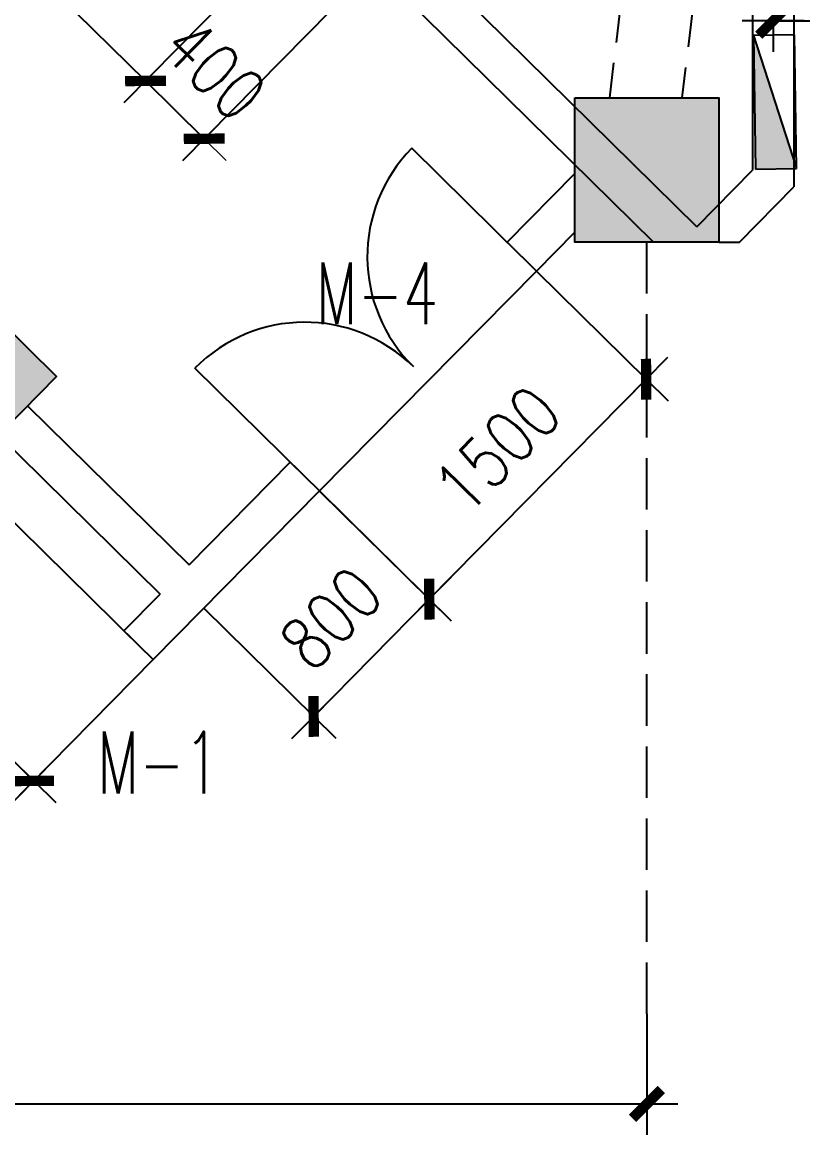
# Model space of a CAD drawing. Extents: x -357449 to -117302, y 127569 to 244935.
# Drawn here: x -181100 to -177310, y 220340 to 225744 of the extents above; entities that cross this region are included whole.
import ezdxf

# ---------------------------------------------------------------- set-up
doc = ezdxf.new("R2010")
doc.units = 0
doc.header["$MEASUREMENT"] = 0
doc.linetypes.add('DASH', pattern=[0.35, 0.25, -0.1])
doc.layers.get('0').update_dxf_attribs({"linetype": 'CONTINUOUS'})
doc.layers.get('DEFPOINTS').update_dxf_attribs({"linetype": 'CONTINUOUS'})
for name, color, linetype in [('1', 8, 'CONTINUOUS'), ('COLUMN', 4, 'CONTINUOUS'), ('F', 31, 'CONTINUOUS'), ('WALL', 1, 'CONTINUOUS'), ('WINDOW', 4, 'CONTINUOUS'), ('WINDOWS', 4, 'CONTINUOUS'), ('阳台', 4, 'CONTINUOUS')]:
    doc.layers.add(name, color=color, linetype=linetype)
doc.layers.add('AXIS', color=3, linetype='CONTINUOUS', lineweight=9)
doc.styles.add('DIM_FONT', font='SIMPLEX.shx', dxfattribs={"width": 0.8})
doc.styles.add('FS', font='txt.shx', dxfattribs={"width": 0.66, "height": 150, "bigfont": 'fs.shx'})
doc.dimstyles.new('DIMN-200', dxfattribs={"dimtxt": 300, "dimasz": 1, "dimexe": 250, "dimexo": 0, "dimgap": 150, "dimtad": 1, "dimdec": 0, "dimdsep": 46, "dimtxsty": 'DIM_FONT', "dimblk": '_DIMX', "dimcen": 2.5, "dimclrd": 256, "dimclre": 256, "dimclrt": 4, "dimadec": 0, "dimazin": 0, "dimtfac": 1, "dimtdec": 0, "dimtix": 1, "dimtmove": 2, "dimatfit": 3, "dimldrblk": '_DIMX', "dimfxl": 0, "dimtolj": 1, "dimtzin": 0, "dimarcsym": 0})
doc.dimstyles.get("Standard").update_dxf_attribs({"dimtxt": 375, "dimasz": 1, "dimexe": 150, "dimexo": 0, "dimgap": 200, "dimtad": 1, "dimdec": 0, "dimzin": 0, "dimdsep": 46, "dimtxsty": 'DIM_FONT', "dimblk1": '_DIMX', "dimblk2": '_DIMX', "dimsah": 1, "dimcen": 200, "dimclrd": 256, "dimclre": 256, "dimclrt": 4, "dimadec": 0, "dimazin": 0, "dimtfac": 1, "dimtdec": 0, "dimtix": 1, "dimtmove": 2, "dimatfit": 3, "dimldrblk": '_DIMX', "dimfxl": 0, "dimtolj": 1, "dimtzin": 0, "dimarcsym": 0})

# ---------------------------------------------------------------- blocks, each defined once
blk = doc.blocks.new('_DIMX')
blk.add_line((-150, 0), (150, 0))
at = {"const_width": 50}
blk.add_lwpolyline([(-70, -70), (70, 70)], dxfattribs=at)
blk = doc.blocks.new('*D707')
at = {"layer": 'AXIS', "lineweight": -2}
for p, q in [((-181561.1, 227731.7), (-182280.5, 227001.6)), ((-180502.1, 225459.7), (-182174.6, 227107.8)), ((-179887.2, 226082.3), (-180606.7, 225352.2))]:
    blk.add_line(p, q, dxfattribs=at)
at = {"layer": 'DEFPOINTS', "color": 0}
for p in [(-181561.1, 227731.7), (-182175.3, 227108.5), (-179887.2, 226082.3)]:
    blk.add_point(p, dxfattribs=at)
at = {"layer": 'AXIS', "lineweight": -2}
for p, rotation in [((-182175.3, 227108.5), 135.4212849040186), ((-180501.4, 225459), 315.4212849040186)]:
    blk.add_blockref('_DIMX', p, dxfattribs=dict(at, rotation=rotation))
at = {"layer": 'AXIS', "color": 4, "insert": (-181145.3, 226479.6), "char_height": 250, "attachment_point": 5, "rotation": 315.4213, "style": 'DIM_FONT'}
blk.add_mtext('\\A1;2350', dxfattribs=at)
blk = doc.blocks.new('*D714')
at = {"layer": 'AXIS', "lineweight": -2}
for p, q in [((-179887.2, 226082.3), (-180606.7, 225352.2)), ((-179602.3, 225801.5), (-180321.8, 225071.4)), ((-180502.1, 225459.7), (-180502.8, 225460.4)), ((-180216.5, 225178.3), (-180501.4, 225459)), ((-180215.8, 225177.6), (-180215.1, 225176.9))]:
    blk.add_line(p, q, dxfattribs=at)
at = {"layer": 'DEFPOINTS', "color": 0}
for p in [(-179887.2, 226082.3), (-179602.3, 225801.5), (-180501.4, 225459)]:
    blk.add_point(p, dxfattribs=at)
at = {"layer": 'AXIS', "lineweight": -2}
for p, rotation in [((-180501.4, 225459), 315.4212849058632), ((-180216.5, 225178.3), 135.4212849058632)]:
    blk.add_blockref('_DIMX', p, dxfattribs=dict(at, rotation=rotation))
at = {"layer": 'AXIS', "color": 4, "insert": (-180165.9, 225514.5), "char_height": 250, "attachment_point": 5, "rotation": 315.4213, "style": 'DIM_FONT'}
blk.add_mtext('\\A1;400', dxfattribs=at)
blk = doc.blocks.new('*D718')
at = {"layer": 'DEFPOINTS', "color": 0}
for p in [(-179656.5, 223467), (-180218, 222897.2), (-179684.9, 222371.8)]:
    blk.add_point(p, dxfattribs=at)
at = {"layer": 'WINDOW', "lineweight": -2}
for p, q in [((-179656.5, 223467), (-179016.5, 222836.4)), ((-179123.3, 222941.7), (-179684.9, 222371.8)), ((-179122.6, 222942.4), (-179121.9, 222943.1)), ((-180218, 222897.2), (-179578, 222266.6)), ((-179685.6, 222371.1), (-179686.3, 222370.4))]:
    blk.add_line(p, q, dxfattribs=at)
for p, rotation in [((-179123.3, 222941.7), 225.4212849032999), ((-179684.9, 222371.8), 45.42128490329991)]:
    blk.add_blockref('_DIMX', p, dxfattribs=dict(at, rotation=rotation))
at = {"layer": 'WINDOW', "color": 4, "insert": (-179600, 222849.8), "char_height": 250, "attachment_point": 5, "rotation": 45.4213, "style": 'DIM_FONT'}
blk.add_mtext('\\A1;800', dxfattribs=at)
blk = doc.blocks.new('A$C7A4B52A7')
at = {"layer": '1'}
for p, q in [((4645.7, 8232.9), (4445.7, 8229.9)), ((4445.7, 8229.9), (4455.5, 7579.9)), ((4445.7, 8229.9), (4655.4, 7582.9)), ((4655.4, 7582.9), (4645.7, 8232.9)), ((4455.5, 7579.9), (4655.4, 7582.9))]:
    blk.add_line(p, q, dxfattribs=at)
blk.add_solid([(4446.8, 8227), (4456.5, 7580.8), (4652.3, 7585.6)], dxfattribs=at)

msp = doc.modelspace()

# ---------------------------------------------------------------- hatches: boundary and pattern name
at = {"layer": 'COLUMN'}
h = msp.add_hatch(color=256, dxfattribs=at)
h.paths.add_polyline_path([(-178166.67, 225276.59), (-178416.67, 225276.59), (-178416.67, 225026.59), (-178270.12, 225026.59)], flags=16)
h.paths.add_polyline_path([(-177716.67, 225376.59), (-178416.67, 225376.59), (-178416.67, 225276.59), (-178166.67, 225276.59), (-178166.67, 225026.59), (-177966.67, 225026.59), (-177966.67, 225276.59), (-177716.67, 225276.59)])
h.paths.add_polyline_path([(-178166.67, 225276.59), (-178270.12, 225026.59), (-178166.67, 225026.59)], flags=16)
h.paths.add_polyline_path([(-178166.67, 225026.59), (-178270.12, 225026.59), (-178414.95, 224676.59), (-178166.67, 224676.59)])
h.paths.add_polyline_path([(-178270.12, 225026.59), (-178416.67, 225026.59), (-178416.67, 224676.59), (-178414.95, 224676.59)])
h.paths.add_polyline_path([(-177966.67, 225026.59), (-178166.67, 225026.59), (-178166.67, 224676.59), (-177966.67, 224676.59)])
h.paths.add_polyline_path([(-177716.67, 225026.59), (-177966.67, 225026.59), (-177966.67, 224676.59), (-177716.67, 224676.59)])
h.paths.add_polyline_path([(-177716.67, 225276.59), (-177966.67, 225276.59), (-177966.67, 225026.59), (-177716.67, 225026.59)], flags=16)
msp.add_hatch(color=256, dxfattribs=at).paths.add_polyline_path([(-181360.76, 224444.46), (-181781.89, 224017.09), (-181354.52, 223595.95), (-180933.38, 224023.33)])

# ---------------------------------------------------------------- linework, layer by layer
for p, q in [((-178674.49, 224605.27), (-179208.71, 225131.69)), ((-179727.32, 223536.84), (-180261.54, 224063.26))]:
    msp.add_line(p, q, dxfattribs=at)
msp.add_lwpolyline([(-178416.67, 225376.59), (-177716.67, 225376.59), (-177716.67, 224676.59), (-178416.67, 224676.59)], close=True, dxfattribs=at)
msp.add_lwpolyline([(-181781.89, 224017.09), (-181360.76, 224444.46), (-180933.38, 224023.33), (-181354.52, 223595.95), (-181781.89, 224017.09)], dxfattribs=at)
for centre, start, end in [((-178674.49, 224605.27), 135.42128, 225.42128), ((-179727.32, 223536.84), 45.42128, 135.42128)]:
    msp.add_arc(centre, 750, start, end, dxfattribs=at)
at = {"layer": 'WALL'}
for p, q in [((-188921.54, 231333.3), (-180430.62, 222966.33)), ((-177353.75, 227655.99), (-177353.75, 224944.15)), ((-177553.75, 227453.03), (-177553.75, 225026.13)), ((-178034.51, 224676.59), (-180122.44, 226734.05)), ((-177824.97, 224750.9), (-179180.74, 226086.88)), ((-178746.09, 224675.82), (-178416.67, 225010.12)), ((-177824.97, 224750.9), (-177553.75, 225026.13)), ((-177617.4, 224676.59), (-177353.75, 224944.15)), ((-178603.63, 224535.45), (-178416.67, 224725.18)), ((-178603.63, 224535.45), (-178746.09, 224675.82)), ((-177716.67, 224676.59), (-177617.4, 224676.59)), ((-181073.76, 223880.87), (-180290.25, 223108.79)), ((-180290.25, 223108.79), (-179798.92, 223607.39)), ((-179656.47, 223467.02), (-179798.92, 223607.39)), ((-180463.64, 222647.89), (-179656.47, 223467.02)), ((-180606.1, 222788.26), (-180430.62, 222966.33)), ((-180606.1, 222788.26), (-180463.64, 222647.89))]:
    msp.add_line(p, q, dxfattribs=at)
at = {"layer": 'WINDOW'}
for p, q in [((-179656.47, 223467.02), (-178603.63, 224535.45)), ((-180463.64, 222647.89), (-181165.53, 221935.6))]:
    msp.add_line(p, q, dxfattribs=at)
at = {"layer": 'WINDOWS'}
msp.add_line((-181247.15, 223419.96), (-180534.87, 222718.07), dxfattribs=at)
at = {"layer": '阳台', "color": 8, "linetype": 'DASH', "ltscale": 1000}
for p, q in [((-177588.34, 227957.35), (-177896.4, 225376.59)), ((-178062.67, 226936.57), (-178248.88, 225376.59)), ((-178066.67, 220926.59), (-178066.67, 224731.47))]:
    msp.add_line(p, q, dxfattribs=at)

# ---------------------------------------------------------------- block references
at = {"layer": 'WINDOW'}
msp.add_blockref('A$C7A4B52A7', (-181995.6, 217450.61), dxfattribs=at)

# ---------------------------------------------------------------- texts
at = {"layer": 'F', "style": 'FS', "width": 0.66}
for s, p in [('M-4', (-179675.03, 224277.64)), ('M-1', (-180736.54, 221997.97))]:
    msp.add_text(s, height=300, dxfattribs=at).set_placement(p)

# ---------------------------------------------------------------- dimensions: what is measured, and where the dimension line sits
at = {"layer": 'AXIS'}
for p1, p2, picture, middle in [((-179887.23, 226082.29), (-181561.1, 227731.73), '*D707', (-181145.31, 226479.63)), ((-179602.31, 225801.54), (-179887.23, 226082.29), '*D714', (-180165.92, 225514.53))]:
    dim = msp.add_aligned_dim(p1=p1, p2=p2, distance=875.02, dimstyle='DIMN-200', override={"dimtxt": 250, "dimexe": 150, "dimzin": 0, "dimblk1": '_DIMX', "dimblk2": '_DIMX', "dimsah": 1, "dimcen": 200}, dxfattribs=at)
    dim.commit()
    dim.dimension.update_dxf_attribs({"geometry": picture, "text_midpoint": middle})
at = {"layer": 'WINDOW'}
for base, p1, p2 in [((-173566.67, 225751.02), (-177453.75, 226300.07), (-173566.67, 226300.07)), ((-178066.67, 220489.78), (-184851.67, 220926.59), (-178066.67, 220926.59))]:
    msp.add_linear_dim(base=base, p1=p1, p2=p2, dimstyle='Standard', override={"dimtxt": 250, "dimgap": 150, "dimblk": '_DIMX'}, dxfattribs=at).render()
for p1, p2, distance in [((-179656.47, 223467.02), (-178603.63, 224535.45), -748.47), ((-183074.75, 223488.68), (-181329.65, 221769.05), 406.47)]:
    msp.add_aligned_dim(p1=p1, p2=p2, distance=distance, dimstyle='Standard', override={"dimtxt": 250, "dimgap": 150, "dimblk": '_DIMX'}, dxfattribs=at).render()
dim = msp.add_aligned_dim(p1=(-179656.47, 223467.02), p2=(-180217.98, 222897.19), distance=748.47, dimstyle='Standard', override={"dimtxt": 250, "dimgap": 150, "dimblk": '_DIMX'}, dxfattribs=at)
dim.commit()
dim.dimension.update_dxf_attribs({"geometry": '*D718', "text_midpoint": (-179599.98, 222849.78)})

doc.saveas('drawing.dxf')
